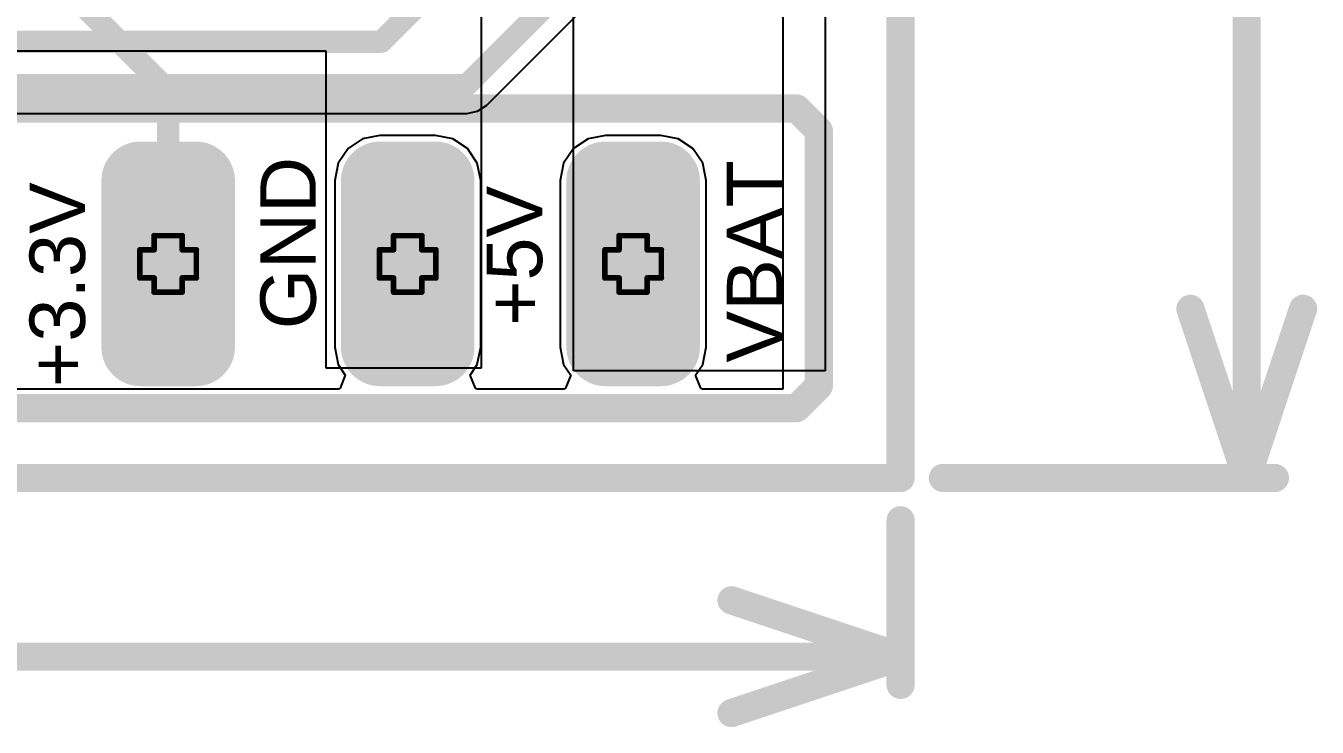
# Model space of a CAD drawing. Header units: inches. Extents: x -3 to 423, y -3 to 110.
# Drawn here: x 56.18 to 67.82, y -2.24 to 4.07 of the extents above; entities that cross this region are included whole.
import ezdxf

# ---------------------------------------------------------------- set-up
doc = ezdxf.new("R2010")
doc.units = ezdxf.units.IN
for name, color, linetype in [('Board Outline', 56, 'Continuous'), ('Bottom Layer', 5, 'Continuous'), ('Bottom Solder', 6, 'Continuous'), ('Drill Drawing', 1, 'Continuous'), ('Mechanical 1', 6, 'Continuous'), ('Mechanical 3', 76, 'Continuous'), ('Mid Layer', 16, 'Continuous'), ('Mid Layer 2', 76, 'Continuous'), ('Multi-Layer', 9, 'Continuous'), ('Pad Holes', 156, 'Continuous'), ('Top Layer', 1, 'Continuous'), ('Top Overlay', 2, 'Continuous'), ('Top Solder', 216, 'Continuous')]:
    doc.layers.add(name, color=color, linetype=linetype)
doc.styles.add('Arial', font='', dxfattribs={"height": 0.2})
doc.styles.get('Arial').set_extended_font_data('Arial')

msp = doc.modelspace()

# ---------------------------------------------------------------- hatches: boundary and pattern name
at = {"layer": 'Bottom Layer'}
h = msp.add_hatch(color=5, dxfattribs=at)
edge = h.paths.add_edge_path()
edge.add_arc((57.709, 1.179), 0.25, 270, 360)
edge.add_line((57.959, 1.179), (57.959, 2.679))
edge.add_arc((57.709, 2.679), 0.25, 0, 90)
edge.add_line((57.709, 2.929), (57.209, 2.929))
edge.add_arc((57.209, 2.679), 0.25, 90, 180)
edge.add_line((56.959, 2.679), (56.959, 1.179))
edge.add_arc((57.209, 1.179), 0.25, 180, 270)
edge.add_line((57.209, 0.929), (57.709, 0.929))
h = msp.add_hatch(color=5, dxfattribs=at)
edge = h.paths.add_edge_path()
edge.add_arc((59.868, 1.179), 0.25, 270, 360)
edge.add_line((60.118, 1.179), (60.118, 2.679))
edge.add_arc((59.868, 2.679), 0.25, 0, 90)
edge.add_line((59.868, 2.929), (59.368, 2.929))
edge.add_arc((59.368, 2.679), 0.25, 90, 180)
edge.add_line((59.118, 2.679), (59.118, 1.179))
edge.add_arc((59.368, 1.179), 0.25, 180, 270)
edge.add_line((59.368, 0.929), (59.868, 0.929))
h = msp.add_hatch(color=5, dxfattribs=at)
edge = h.paths.add_edge_path()
edge.add_arc((61.9, 1.179), 0.25, 270, 360)
edge.add_line((62.15, 1.179), (62.15, 2.679))
edge.add_arc((61.9, 2.679), 0.25, 0, 90)
edge.add_line((61.9, 2.929), (61.4, 2.929))
edge.add_arc((61.4, 2.679), 0.25, 90, 180)
edge.add_line((61.15, 2.679), (61.15, 1.179))
edge.add_arc((61.4, 1.179), 0.25, 180, 270)
edge.add_line((61.4, 0.929), (61.9, 0.929))
at = {"layer": 'Bottom Solder'}
h = msp.add_hatch(color=6, dxfattribs=at)
edge = h.paths.add_edge_path()
edge.add_arc((57.709, 1.179), 0.352, 270, 360)
edge.add_line((58.061, 1.179), (58.061, 2.679))
edge.add_arc((57.709, 2.679), 0.352, 0, 90)
edge.add_line((57.709, 3.031), (57.209, 3.031))
edge.add_arc((57.209, 2.679), 0.352, 90, 180)
edge.add_line((56.857, 2.679), (56.857, 1.179))
edge.add_arc((57.209, 1.179), 0.352, 180, 270)
edge.add_line((57.209, 0.827), (57.709, 0.827))
h = msp.add_hatch(color=6, dxfattribs=at)
edge = h.paths.add_edge_path()
edge.add_arc((59.868, 1.179), 0.352, 270, 360)
edge.add_line((60.22, 1.179), (60.22, 2.679))
edge.add_arc((59.868, 2.679), 0.352, 0, 90)
edge.add_line((59.868, 3.031), (59.368, 3.031))
edge.add_arc((59.368, 2.679), 0.352, 90, 180)
edge.add_line((59.016, 2.679), (59.016, 1.179))
edge.add_arc((59.368, 1.179), 0.352, 180, 270)
edge.add_line((59.368, 0.827), (59.868, 0.827))
h = msp.add_hatch(color=6, dxfattribs=at)
edge = h.paths.add_edge_path()
edge.add_arc((61.9, 1.179), 0.352, 270, 360)
edge.add_line((62.252, 1.179), (62.252, 2.679))
edge.add_arc((61.9, 2.679), 0.352, 0, 90)
edge.add_line((61.9, 3.031), (61.4, 3.031))
edge.add_arc((61.4, 2.679), 0.352, 90, 180)
edge.add_line((61.048, 2.679), (61.048, 1.179))
edge.add_arc((61.4, 1.179), 0.352, 180, 270)
edge.add_line((61.4, 0.827), (61.9, 0.827))
at = {"layer": 'Mid Layer'}
h = msp.add_hatch(color=16, dxfattribs=at)
edge = h.paths.add_edge_path()
edge.add_arc((57.709, 1.179), 0.25, 270, 360)
edge.add_line((57.959, 1.179), (57.959, 2.679))
edge.add_arc((57.709, 2.679), 0.25, 0, 90)
edge.add_line((57.709, 2.929), (57.209, 2.929))
edge.add_arc((57.209, 2.679), 0.25, 90, 180)
edge.add_line((56.959, 2.679), (56.959, 1.179))
edge.add_arc((57.209, 1.179), 0.25, 180, 270)
edge.add_line((57.209, 0.929), (57.709, 0.929))
h = msp.add_hatch(color=16, dxfattribs=at)
edge = h.paths.add_edge_path()
edge.add_arc((59.868, 1.179), 0.25, 270, 360)
edge.add_line((60.118, 1.179), (60.118, 2.679))
edge.add_arc((59.868, 2.679), 0.25, 0, 90)
edge.add_line((59.868, 2.929), (59.368, 2.929))
edge.add_arc((59.368, 2.679), 0.25, 90, 180)
edge.add_line((59.118, 2.679), (59.118, 1.179))
edge.add_arc((59.368, 1.179), 0.25, 180, 270)
edge.add_line((59.368, 0.929), (59.868, 0.929))
h = msp.add_hatch(color=16, dxfattribs=at)
edge = h.paths.add_edge_path()
edge.add_arc((61.9, 1.179), 0.25, 270, 360)
edge.add_line((62.15, 1.179), (62.15, 2.679))
edge.add_arc((61.9, 2.679), 0.25, 0, 90)
edge.add_line((61.9, 2.929), (61.4, 2.929))
edge.add_arc((61.4, 2.679), 0.25, 90, 180)
edge.add_line((61.15, 2.679), (61.15, 1.179))
edge.add_arc((61.4, 1.179), 0.25, 180, 270)
edge.add_line((61.4, 0.929), (61.9, 0.929))
at = {"layer": 'Mid Layer 2'}
h = msp.add_hatch(color=76, dxfattribs=at)
edge = h.paths.add_edge_path()
edge.add_arc((57.709, 1.179), 0.25, 270, 360)
edge.add_line((57.959, 1.179), (57.959, 2.679))
edge.add_arc((57.709, 2.679), 0.25, 0, 90)
edge.add_line((57.709, 2.929), (57.209, 2.929))
edge.add_arc((57.209, 2.679), 0.25, 90, 180)
edge.add_line((56.959, 2.679), (56.959, 1.179))
edge.add_arc((57.209, 1.179), 0.25, 180, 270)
edge.add_line((57.209, 0.929), (57.709, 0.929))
h = msp.add_hatch(color=76, dxfattribs=at)
edge = h.paths.add_edge_path()
edge.add_arc((59.868, 1.179), 0.25, 270, 360)
edge.add_line((60.118, 1.179), (60.118, 2.679))
edge.add_arc((59.868, 2.679), 0.25, 0, 90)
edge.add_line((59.868, 2.929), (59.368, 2.929))
edge.add_arc((59.368, 2.679), 0.25, 90, 180)
edge.add_line((59.118, 2.679), (59.118, 1.179))
edge.add_arc((59.368, 1.179), 0.25, 180, 270)
edge.add_line((59.368, 0.929), (59.868, 0.929))
h = msp.add_hatch(color=76, dxfattribs=at)
edge = h.paths.add_edge_path()
edge.add_arc((61.9, 1.179), 0.25, 270, 360)
edge.add_line((62.15, 1.179), (62.15, 2.679))
edge.add_arc((61.9, 2.679), 0.25, 0, 90)
edge.add_line((61.9, 2.929), (61.4, 2.929))
edge.add_arc((61.4, 2.679), 0.25, 90, 180)
edge.add_line((61.15, 2.679), (61.15, 1.179))
edge.add_arc((61.4, 1.179), 0.25, 180, 270)
edge.add_line((61.4, 0.929), (61.9, 0.929))
at = {"layer": 'Multi-Layer'}
h = msp.add_hatch(color=9, dxfattribs=at)
edge = h.paths.add_edge_path()
edge.add_arc((57.709, 1.179), 0.25, 270, 360)
edge.add_line((57.959, 1.179), (57.959, 2.679))
edge.add_arc((57.709, 2.679), 0.25, 0, 90)
edge.add_line((57.709, 2.929), (57.209, 2.929))
edge.add_arc((57.209, 2.679), 0.25, 90, 180)
edge.add_line((56.959, 2.679), (56.959, 1.179))
edge.add_arc((57.209, 1.179), 0.25, 180, 270)
edge.add_line((57.209, 0.929), (57.709, 0.929))
h = msp.add_hatch(color=9, dxfattribs=at)
edge = h.paths.add_edge_path()
edge.add_arc((59.868, 1.179), 0.25, 270, 360)
edge.add_line((60.118, 1.179), (60.118, 2.679))
edge.add_arc((59.868, 2.679), 0.25, 0, 90)
edge.add_line((59.868, 2.929), (59.368, 2.929))
edge.add_arc((59.368, 2.679), 0.25, 90, 180)
edge.add_line((59.118, 2.679), (59.118, 1.179))
edge.add_arc((59.368, 1.179), 0.25, 180, 270)
edge.add_line((59.368, 0.929), (59.868, 0.929))
h = msp.add_hatch(color=9, dxfattribs=at)
edge = h.paths.add_edge_path()
edge.add_arc((61.9, 1.179), 0.25, 270, 360)
edge.add_line((62.15, 1.179), (62.15, 2.679))
edge.add_arc((61.9, 2.679), 0.25, 0, 90)
edge.add_line((61.9, 2.929), (61.4, 2.929))
edge.add_arc((61.4, 2.679), 0.25, 90, 180)
edge.add_line((61.15, 2.679), (61.15, 1.179))
edge.add_arc((61.4, 1.179), 0.25, 180, 270)
edge.add_line((61.4, 0.929), (61.9, 0.929))
at = {"layer": 'Pad Holes'}
h = msp.add_hatch(color=7, dxfattribs=at)
edge = h.paths.add_edge_path()
edge.add_arc((57.459, 1.929), 0.5, 0, 360)
h = msp.add_hatch(color=7, dxfattribs=at)
edge = h.paths.add_edge_path()
edge.add_arc((59.618, 1.929), 0.5, 0, 360)
h = msp.add_hatch(color=7, dxfattribs=at)
edge = h.paths.add_edge_path()
edge.add_arc((61.65, 1.929), 0.5, 0, 360)
at = {"layer": 'Top Layer'}
h = msp.add_hatch(color=1, dxfattribs=at)
edge = h.paths.add_edge_path()
edge.add_arc((57.709, 1.179), 0.25, 270, 360)
edge.add_line((57.959, 1.179), (57.959, 2.679))
edge.add_arc((57.709, 2.679), 0.25, 0, 90)
edge.add_line((57.709, 2.929), (57.209, 2.929))
edge.add_arc((57.209, 2.679), 0.25, 90, 180)
edge.add_line((56.959, 2.679), (56.959, 1.179))
edge.add_arc((57.209, 1.179), 0.25, 180, 270)
edge.add_line((57.209, 0.929), (57.709, 0.929))
h = msp.add_hatch(color=1, dxfattribs=at)
edge = h.paths.add_edge_path()
edge.add_arc((59.868, 1.179), 0.25, 270, 360)
edge.add_line((60.118, 1.179), (60.118, 2.679))
edge.add_arc((59.868, 2.679), 0.25, 0, 90)
edge.add_line((59.868, 2.929), (59.368, 2.929))
edge.add_arc((59.368, 2.679), 0.25, 90, 180)
edge.add_line((59.118, 2.679), (59.118, 1.179))
edge.add_arc((59.368, 1.179), 0.25, 180, 270)
edge.add_line((59.368, 0.929), (59.868, 0.929))
h = msp.add_hatch(color=1, dxfattribs=at)
edge = h.paths.add_edge_path()
edge.add_arc((61.9, 1.179), 0.25, 270, 360)
edge.add_line((62.15, 1.179), (62.15, 2.679))
edge.add_arc((61.9, 2.679), 0.25, 0, 90)
edge.add_line((61.9, 2.929), (61.4, 2.929))
edge.add_arc((61.4, 2.679), 0.25, 90, 180)
edge.add_line((61.15, 2.679), (61.15, 1.179))
edge.add_arc((61.4, 1.179), 0.25, 180, 270)
edge.add_line((61.4, 0.929), (61.9, 0.929))
at = {"layer": 'Top Solder'}
h = msp.add_hatch(color=216, dxfattribs=at)
edge = h.paths.add_edge_path()
edge.add_arc((57.709, 1.179), 0.352, 270, 360)
edge.add_line((58.061, 1.179), (58.061, 2.679))
edge.add_arc((57.709, 2.679), 0.352, 0, 90)
edge.add_line((57.709, 3.031), (57.209, 3.031))
edge.add_arc((57.209, 2.679), 0.352, 90, 180)
edge.add_line((56.857, 2.679), (56.857, 1.179))
edge.add_arc((57.209, 1.179), 0.352, 180, 270)
edge.add_line((57.209, 0.827), (57.709, 0.827))
h = msp.add_hatch(color=216, dxfattribs=at)
edge = h.paths.add_edge_path()
edge.add_arc((59.868, 1.179), 0.352, 270, 360)
edge.add_line((60.22, 1.179), (60.22, 2.679))
edge.add_arc((59.868, 2.679), 0.352, 0, 90)
edge.add_line((59.868, 3.031), (59.368, 3.031))
edge.add_arc((59.368, 2.679), 0.352, 90, 180)
edge.add_line((59.016, 2.679), (59.016, 1.179))
edge.add_arc((59.368, 1.179), 0.352, 180, 270)
edge.add_line((59.368, 0.827), (59.868, 0.827))
h = msp.add_hatch(color=216, dxfattribs=at)
edge = h.paths.add_edge_path()
edge.add_arc((61.9, 1.179), 0.352, 270, 360)
edge.add_line((62.252, 1.179), (62.252, 2.679))
edge.add_arc((61.9, 2.679), 0.352, 0, 90)
edge.add_line((61.9, 3.031), (61.4, 3.031))
edge.add_arc((61.4, 2.679), 0.352, 90, 180)
edge.add_line((61.048, 2.679), (61.048, 1.179))
edge.add_arc((61.4, 1.179), 0.352, 180, 270)
edge.add_line((61.4, 0.827), (61.9, 0.827))

# ---------------------------------------------------------------- linework, layer by layer
at = {"layer": 'Board Outline', "const_width": 0.254}
for points in [[(64.06, 79.42), (64.06, 0)], [(0.02, 0), (64.06, 0)]]:
    msp.add_lwpolyline(points, dxfattribs=at)
at = {"layer": 'Board Outline', "const_width": 0.127}
msp.add_lwpolyline([(63.997, 0, 1), (64.124, 0, 1)], format="xyb", close=True, dxfattribs=at)
msp.add_lwpolyline([(63.997, 0, 1), (64.124, 0, 1)], format="xyb", close=True, dxfattribs=at)
at = {"layer": 'Bottom Layer'}
for p, q in [((63, 25.206), (63, 2.967)), ((60.33, 3.36), (61.698, 4.728)), ((54.956, 3.285), (60.15, 3.285)), ((60.15, 3.285), (60.248, 3.305)), ((60.248, 3.305), (60.33, 3.36)), ((59.212, 3.056), (59.08, 2.967)), ((59.368, 3.087), (59.212, 3.056)), ((59.868, 3.087), (59.368, 3.087)), ((60.024, 3.056), (59.868, 3.087)), ((60.156, 2.967), (60.024, 3.056)), ((61.244, 3.056), (61.112, 2.967)), ((61.4, 3.087), (61.244, 3.056)), ((61.9, 3.087), (61.4, 3.087)), ((62.056, 3.056), (61.9, 3.087)), ((62.188, 2.967), (62.056, 3.056)), ((59.08, 2.967), (58.991, 2.835)), ((60.245, 2.835), (60.156, 2.967)), ((61.112, 2.967), (61.023, 2.835)), ((62.277, 2.835), (62.188, 2.967)), ((63, 2.967), (63, 0.8)), ((58.991, 2.835), (58.96, 2.679)), ((60.276, 2.679), (60.245, 2.835)), ((61.023, 2.835), (60.992, 2.679)), ((62.308, 2.679), (62.277, 2.835)), ((58.96, 2.679), (58.96, 1.179)), ((60.276, 1.179), (60.276, 2.679)), ((60.992, 2.679), (60.992, 1.179)), ((62.308, 1.179), (62.308, 2.679)), ((58.96, 1.179), (58.991, 1.023)), ((60.245, 1.023), (60.276, 1.179)), ((60.992, 1.179), (61.023, 1.023)), ((62.277, 1.023), (62.308, 1.179)), ((58.991, 1.023), (59.055, 0.927)), ((60.181, 0.927), (60.245, 1.023)), ((61.023, 1.023), (61.087, 0.927)), ((62.213, 0.927), (62.277, 1.023)), ((59.055, 0.927), (59.008, 0.81)), ((60.228, 0.81), (60.181, 0.927)), ((61.087, 0.927), (61.04, 0.81)), ((62.26, 0.81), (62.213, 0.927)), ((57.368, 0.8), (56.027, 0.8)), ((58.999, 0.8), (57.368, 0.8)), ((59.008, 0.81), (58.999, 0.8)), ((60.237, 0.8), (60.228, 0.81)), ((61.031, 0.8), (60.237, 0.8)), ((61.04, 0.81), (61.031, 0.8)), ((62.269, 0.8), (62.26, 0.81)), ((63, 0.8), (62.269, 0.8))]:
    msp.add_line(p, q, dxfattribs=at)
at = {"layer": 'Bottom Layer', "const_width": 0.2}
for points in [[(60.15, 3.54), (61.518, 4.908)], [(59.38, 3.93), (60.248, 4.798)], [(55.118, 3.93), (59.38, 3.93)], [(54.956, 3.54), (60.15, 3.54)]]:
    msp.add_lwpolyline(points, dxfattribs=at)
at = {"layer": 'Bottom Layer', "const_width": 0.1}
for points in [[(59.33, 3.93, 1), (59.43, 3.93, 1)], [(59.33, 3.93, 1), (59.43, 3.93, 1)], [(60.1, 3.54, 1), (60.2, 3.54, 1)], [(60.1, 3.54, 1), (60.2, 3.54, 1)]]:
    msp.add_lwpolyline(points, format="xyb", close=True, dxfattribs=at)
at = {"layer": 'Drill Drawing', "const_width": 0.0508}
for points in [[(57.332, 2.056), (57.332, 2.183)], [(57.332, 2.183), (57.586, 2.183)], [(57.586, 2.056), (57.586, 2.183)], [(59.491, 2.056), (59.491, 2.183)], [(59.491, 2.183), (59.745, 2.183)], [(59.745, 2.056), (59.745, 2.183)], [(61.523, 2.056), (61.523, 2.183)], [(61.523, 2.183), (61.777, 2.183)], [(61.777, 2.056), (61.777, 2.183)], [(57.205, 1.802), (57.205, 2.056)], [(57.205, 2.056), (57.332, 2.056)], [(57.586, 2.056), (57.713, 2.056)], [(57.713, 1.802), (57.713, 2.056)], [(59.364, 1.802), (59.364, 2.056)], [(59.364, 2.056), (59.491, 2.056)], [(59.745, 2.056), (59.872, 2.056)], [(59.872, 1.802), (59.872, 2.056)], [(61.396, 1.802), (61.396, 2.056)], [(61.396, 2.056), (61.523, 2.056)], [(61.777, 2.056), (61.904, 2.056)], [(61.904, 1.802), (61.904, 2.056)], [(57.205, 1.802), (57.332, 1.802)], [(57.332, 1.675), (57.332, 1.802)], [(57.586, 1.802), (57.713, 1.802)], [(57.586, 1.675), (57.586, 1.802)], [(59.364, 1.802), (59.491, 1.802)], [(59.491, 1.675), (59.491, 1.802)], [(59.745, 1.802), (59.872, 1.802)], [(59.745, 1.675), (59.745, 1.802)], [(61.396, 1.802), (61.523, 1.802)], [(61.523, 1.675), (61.523, 1.802)], [(61.777, 1.802), (61.904, 1.802)], [(61.777, 1.675), (61.777, 1.802)], [(57.332, 1.675), (57.586, 1.675)], [(59.491, 1.675), (59.745, 1.675)], [(61.523, 1.675), (61.777, 1.675)]]:
    msp.add_lwpolyline(points, dxfattribs=at)
at = {"layer": 'Drill Drawing', "const_width": 0.0254}
for points in [[(57.319, 2.183, 1), (57.345, 2.183, 1)], [(57.319, 2.183, 1), (57.345, 2.183, 1)], [(57.573, 2.183, 1), (57.599, 2.183, 1)], [(57.573, 2.183, 1), (57.599, 2.183, 1)], [(59.478, 2.183, 1), (59.504, 2.183, 1)], [(59.478, 2.183, 1), (59.504, 2.183, 1)], [(59.732, 2.183, 1), (59.758, 2.183, 1)], [(59.732, 2.183, 1), (59.758, 2.183, 1)], [(61.51, 2.183, 1), (61.536, 2.183, 1)], [(61.51, 2.183, 1), (61.536, 2.183, 1)], [(61.764, 2.183, 1), (61.79, 2.183, 1)], [(61.764, 2.183, 1), (61.79, 2.183, 1)], [(57.192, 2.056, 1), (57.218, 2.056, 1)], [(57.192, 2.056, 1), (57.218, 2.056, 1)], [(57.319, 2.056, 1), (57.345, 2.056, 1)], [(57.319, 2.056, 1), (57.345, 2.056, 1)], [(57.573, 2.056, 1), (57.599, 2.056, 1)], [(57.573, 2.056, 1), (57.599, 2.056, 1)], [(57.7, 2.056, 1), (57.726, 2.056, 1)], [(57.7, 2.056, 1), (57.726, 2.056, 1)], [(59.351, 2.056, 1), (59.377, 2.056, 1)], [(59.351, 2.056, 1), (59.377, 2.056, 1)], [(59.478, 2.056, 1), (59.504, 2.056, 1)], [(59.478, 2.056, 1), (59.504, 2.056, 1)], [(59.732, 2.056, 1), (59.758, 2.056, 1)], [(59.732, 2.056, 1), (59.758, 2.056, 1)], [(59.859, 2.056, 1), (59.885, 2.056, 1)], [(59.859, 2.056, 1), (59.885, 2.056, 1)], [(61.383, 2.056, 1), (61.409, 2.056, 1)], [(61.383, 2.056, 1), (61.409, 2.056, 1)], [(61.51, 2.056, 1), (61.536, 2.056, 1)], [(61.51, 2.056, 1), (61.536, 2.056, 1)], [(61.764, 2.056, 1), (61.79, 2.056, 1)], [(61.764, 2.056, 1), (61.79, 2.056, 1)], [(61.891, 2.056, 1), (61.917, 2.056, 1)], [(61.891, 2.056, 1), (61.917, 2.056, 1)], [(57.192, 1.802, 1), (57.218, 1.802, 1)], [(57.192, 1.802, 1), (57.218, 1.802, 1)], [(57.319, 1.802, 1), (57.345, 1.802, 1)], [(57.319, 1.802, 1), (57.345, 1.802, 1)], [(57.573, 1.802, 1), (57.599, 1.802, 1)], [(57.573, 1.802, 1), (57.599, 1.802, 1)], [(57.7, 1.802, 1), (57.726, 1.802, 1)], [(57.7, 1.802, 1), (57.726, 1.802, 1)], [(59.351, 1.802, 1), (59.377, 1.802, 1)], [(59.351, 1.802, 1), (59.377, 1.802, 1)], [(59.478, 1.802, 1), (59.504, 1.802, 1)], [(59.478, 1.802, 1), (59.504, 1.802, 1)], [(59.732, 1.802, 1), (59.758, 1.802, 1)], [(59.732, 1.802, 1), (59.758, 1.802, 1)], [(59.859, 1.802, 1), (59.885, 1.802, 1)], [(59.859, 1.802, 1), (59.885, 1.802, 1)], [(61.383, 1.802, 1), (61.409, 1.802, 1)], [(61.383, 1.802, 1), (61.409, 1.802, 1)], [(61.51, 1.802, 1), (61.536, 1.802, 1)], [(61.51, 1.802, 1), (61.536, 1.802, 1)], [(61.764, 1.802, 1), (61.79, 1.802, 1)], [(61.764, 1.802, 1), (61.79, 1.802, 1)], [(61.891, 1.802, 1), (61.917, 1.802, 1)], [(61.891, 1.802, 1), (61.917, 1.802, 1)], [(57.319, 1.675, 1), (57.345, 1.675, 1)], [(57.319, 1.675, 1), (57.345, 1.675, 1)], [(57.573, 1.675, 1), (57.599, 1.675, 1)], [(57.573, 1.675, 1), (57.599, 1.675, 1)], [(59.478, 1.675, 1), (59.504, 1.675, 1)], [(59.478, 1.675, 1), (59.504, 1.675, 1)], [(59.732, 1.675, 1), (59.758, 1.675, 1)], [(59.732, 1.675, 1), (59.758, 1.675, 1)], [(61.51, 1.675, 1), (61.536, 1.675, 1)], [(61.51, 1.675, 1), (61.536, 1.675, 1)], [(61.764, 1.675, 1), (61.79, 1.675, 1)], [(61.764, 1.675, 1), (61.79, 1.675, 1)]]:
    msp.add_lwpolyline(points, format="xyb", close=True, dxfattribs=at)
at = {"layer": 'Mechanical 1', "const_width": 0.254}
for points in [[(64.06, 79.42), (64.06, 0)], [(0, 0), (64.06, 0)]]:
    msp.add_lwpolyline(points, dxfattribs=at)
at = {"layer": 'Mechanical 1', "const_width": 0.127}
msp.add_lwpolyline([(63.997, 0, 1), (64.124, 0, 1)], format="xyb", close=True, dxfattribs=at)
msp.add_lwpolyline([(63.997, 0, 1), (64.124, 0, 1)], format="xyb", close=True, dxfattribs=at)
at = {"layer": 'Mechanical 3', "const_width": 0.254}
for points in [[(67.18, 0), (67.18, 32.041)], [(66.672, 1.524), (67.18, 0)], [(67.18, 0), (67.688, 1.524)], [(64.441, 0), (67.434, 0)], [(64.06, -1.864), (64.06, -0.381)], [(62.536, -1.102), (64.06, -1.61)], [(38.886, -1.61), (64.06, -1.61)], [(62.536, -2.118), (64.06, -1.61)]]:
    msp.add_lwpolyline(points, dxfattribs=at)
at = {"layer": 'Mechanical 3', "const_width": 0.127}
for points in [[(66.609, 1.524, 1), (66.736, 1.524, 1)], [(67.625, 1.524, 1), (67.752, 1.524, 1)], [(64.378, 0, 1), (64.505, 0, 1)], [(67.117, 0, 1), (67.244, 0, 1)], [(67.117, 0, 1), (67.244, 0, 1)], [(67.117, 0, 1), (67.244, 0, 1)], [(67.371, 0, 1), (67.498, 0, 1)], [(63.997, -0.381, 1), (64.124, -0.381, 1)], [(62.473, -1.102, 1), (62.6, -1.102, 1)], [(63.997, -1.61, 1), (64.124, -1.61, 1)], [(63.997, -1.61, 1), (64.124, -1.61, 1)], [(63.997, -1.61, 1), (64.124, -1.61, 1)], [(63.997, -1.864, 1), (64.124, -1.864, 1)], [(62.473, -2.118, 1), (62.6, -2.118, 1)]]:
    msp.add_lwpolyline(points, format="xyb", close=True, dxfattribs=at)
at = {"layer": 'Mid Layer'}
for p, q in [((63, 25.206), (63, 0.8)), ((59.212, 3.056), (59.08, 2.967)), ((59.368, 3.087), (59.212, 3.056)), ((59.868, 3.087), (59.368, 3.087)), ((60.024, 3.056), (59.868, 3.087)), ((60.156, 2.967), (60.024, 3.056)), ((61.244, 3.056), (61.112, 2.967)), ((61.4, 3.087), (61.244, 3.056)), ((61.9, 3.087), (61.4, 3.087)), ((62.056, 3.056), (61.9, 3.087)), ((62.188, 2.967), (62.056, 3.056)), ((59.08, 2.967), (58.991, 2.835)), ((60.245, 2.835), (60.156, 2.967)), ((61.112, 2.967), (61.023, 2.835)), ((62.277, 2.835), (62.188, 2.967)), ((58.991, 2.835), (58.96, 2.679)), ((60.276, 2.679), (60.245, 2.835)), ((61.023, 2.835), (60.992, 2.679)), ((62.308, 2.679), (62.277, 2.835)), ((58.96, 2.679), (58.96, 1.179)), ((60.276, 1.179), (60.276, 2.679)), ((60.992, 2.679), (60.992, 1.179)), ((62.308, 1.179), (62.308, 2.679)), ((58.96, 1.179), (58.991, 1.023)), ((60.245, 1.023), (60.276, 1.179)), ((60.992, 1.179), (61.023, 1.023)), ((62.277, 1.023), (62.308, 1.179)), ((58.991, 1.023), (59.055, 0.927)), ((60.181, 0.927), (60.245, 1.023)), ((61.023, 1.023), (61.087, 0.927)), ((62.213, 0.927), (62.277, 1.023)), ((59.055, 0.927), (59.008, 0.81)), ((60.228, 0.81), (60.181, 0.927)), ((61.087, 0.927), (61.04, 0.81)), ((62.26, 0.81), (62.213, 0.927)), ((57.368, 0.8), (56.027, 0.8)), ((58.999, 0.8), (57.368, 0.8)), ((59.008, 0.81), (58.999, 0.8)), ((60.237, 0.8), (60.228, 0.81)), ((61.031, 0.8), (60.237, 0.8)), ((61.04, 0.81), (61.031, 0.8)), ((62.269, 0.8), (62.26, 0.81)), ((63, 0.8), (62.269, 0.8))]:
    msp.add_line(p, q, dxfattribs=at)
at = {"layer": 'Mid Layer 2'}
for p, q in [((63.38, 11.788), (63.38, 0.965)), ((60.28, 4.83), (60.28, 0.99)), ((61.112, 0.965), (61.112, 4.425)), ((58.884, 3.846), (56.028, 3.846)), ((58.884, 0.99), (58.884, 3.846)), ((60.28, 0.99), (58.884, 0.99)), ((63.38, 0.965), (61.112, 0.965))]:
    msp.add_line(p, q, dxfattribs=at)
at = {"layer": 'Top Layer'}
for p, q in [((63, 25.206), (63, 0.8)), ((59.212, 3.056), (59.08, 2.967)), ((59.368, 3.087), (59.212, 3.056)), ((59.868, 3.087), (59.368, 3.087)), ((60.024, 3.056), (59.868, 3.087)), ((60.156, 2.967), (60.024, 3.056)), ((61.244, 3.056), (61.112, 2.967)), ((61.4, 3.087), (61.244, 3.056)), ((61.9, 3.087), (61.4, 3.087)), ((62.056, 3.056), (61.9, 3.087)), ((62.188, 2.967), (62.056, 3.056)), ((59.08, 2.967), (58.991, 2.835)), ((60.245, 2.835), (60.156, 2.967)), ((61.112, 2.967), (61.023, 2.835)), ((62.277, 2.835), (62.188, 2.967)), ((58.991, 2.835), (58.96, 2.679)), ((60.276, 2.679), (60.245, 2.835)), ((61.023, 2.835), (60.992, 2.679)), ((62.308, 2.679), (62.277, 2.835)), ((58.96, 2.679), (58.96, 1.179)), ((60.276, 1.179), (60.276, 2.679)), ((60.992, 2.679), (60.992, 1.179)), ((62.308, 1.179), (62.308, 2.679)), ((58.96, 1.179), (58.991, 1.023)), ((60.245, 1.023), (60.276, 1.179)), ((60.992, 1.179), (61.023, 1.023)), ((62.277, 1.023), (62.308, 1.179)), ((58.991, 1.023), (59.055, 0.927)), ((60.181, 0.927), (60.245, 1.023)), ((61.023, 1.023), (61.087, 0.927)), ((62.213, 0.927), (62.277, 1.023)), ((59.055, 0.927), (59.008, 0.81)), ((60.228, 0.81), (60.181, 0.927)), ((61.087, 0.927), (61.04, 0.81)), ((62.26, 0.81), (62.213, 0.927)), ((57.368, 0.8), (56.027, 0.8)), ((58.999, 0.8), (57.368, 0.8)), ((59.008, 0.81), (58.999, 0.8)), ((60.237, 0.8), (60.228, 0.81)), ((61.031, 0.8), (60.237, 0.8)), ((61.04, 0.81), (61.031, 0.8)), ((62.269, 0.8), (62.26, 0.81)), ((63, 0.8), (62.269, 0.8))]:
    msp.add_line(p, q, dxfattribs=at)
at = {"layer": 'Top Layer', "const_width": 0.2}
for points in [[(55.58, 5.37), (57.459, 3.491)], [(57.459, 1.929), (57.459, 3.491)]]:
    msp.add_lwpolyline(points, dxfattribs=at)
at = {"layer": 'Top Layer', "const_width": 0.1}
for points in [[(57.409, 3.491, 1), (57.509, 3.491, 1)], [(57.409, 3.491, 1), (57.509, 3.491, 1)], [(57.409, 1.929, 1), (57.509, 1.929, 1)]]:
    msp.add_lwpolyline(points, format="xyb", close=True, dxfattribs=at)
at = {"layer": 'Top Overlay', "const_width": 0.254}
for points in [[(54.742, 3.329), (63.124, 3.329)], [(63.124, 3.329), (63.324, 3.129)], [(63.324, 0.829), (63.324, 3.129)], [(63.124, 0.629), (63.324, 0.829)], [(54.642, 0.629), (63.124, 0.629)]]:
    msp.add_lwpolyline(points, dxfattribs=at)
at = {"layer": 'Top Overlay', "const_width": 0.127}
for points in [[(63.06, 3.329, 1), (63.187, 3.329, 1)], [(63.06, 3.329, 1), (63.187, 3.329, 1)], [(63.26, 3.129, 1), (63.387, 3.129, 1)], [(63.26, 3.129, 1), (63.387, 3.129, 1)], [(63.26, 0.829, 1), (63.387, 0.829, 1)], [(63.26, 0.829, 1), (63.387, 0.829, 1)], [(63.06, 0.629, 1), (63.187, 0.629, 1)], [(63.06, 0.629, 1), (63.187, 0.629, 1)]]:
    msp.add_lwpolyline(points, format="xyb", close=True, dxfattribs=at)

# ---------------------------------------------------------------- texts
at = {"layer": 'Top Overlay', "style": 'Arial'}
for s, p in [('GND', (58.79, 1.34)), ('VBAT', (62.994, 1.04)), ('+3.3V', (56.71, 0.82)), ('+5V', (60.83, 1.37))]:
    msp.add_text(s, height=0.5, rotation=90, dxfattribs=at).set_placement(p)

doc.saveas('drawing.dxf')
